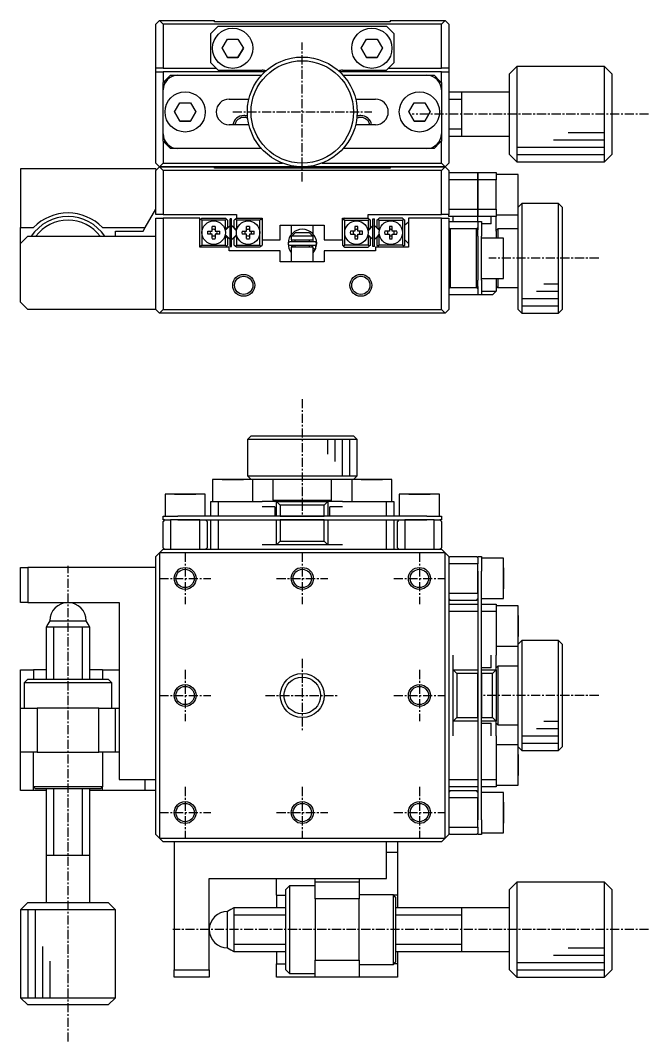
# Model space of a CAD drawing. Extents: x 10 to 352, y 10 to 221.
# Drawn here: x 92.8 to 178.6, y 81 to 220.6 of the extents above; entities that cross this region are included whole.
import ezdxf

# ---------------------------------------------------------------- set-up
doc = ezdxf.new("R2010")
doc.units = 0
doc.linetypes.add('CENTER', pattern=[2, 1.25, -0.25, 0.25, -0.25])
doc.layers.get('0').update_dxf_attribs({"linetype": 'CONTINUOUS'})
doc.layers.add('CENTER', color=1, linetype='CENTER')

msp = doc.modelspace()

# ---------------------------------------------------------------- linework, layer by layer
at = {"color": 7, "linetype": 'CONTINUOUS'}
for p, q in [((111.28, 220.08), (111.78, 220.58)), ((111.78, 220.58), (112.28, 220.08)), ((111.78, 220.58), (119.28, 220.58)), ((119.28, 220.38), (119.28, 220.58)), ((143.28, 220.58), (143.28, 220.38)), ((143.28, 220.58), (150.78, 220.58)), ((150.28, 220.08), (150.78, 220.58)), ((150.78, 220.58), (151.28, 220.08)), ((111.28, 214.08), (111.28, 220.08)), ((112.28, 220.08), (112.28, 214.08)), ((150.28, 220.08), (112.28, 220.08)), ((119.78, 219.78), (118.78, 218.78)), ((143.28, 220.38), (119.28, 220.38)), ((119.78, 219.78), (142.78, 219.78)), ((143.78, 218.78), (142.78, 219.78)), ((150.28, 214.08), (150.28, 220.08)), ((151.28, 220.08), (151.28, 214.08)), ((118.78, 214.78), (118.78, 218.78)), ((120.34, 216.78), (121.06, 218.03)), ((121.06, 218.03), (122.5, 218.03)), ((122.5, 218.03), (123.23, 216.78)), ((139.34, 216.78), (140.06, 218.03)), ((140.06, 218.03), (141.5, 218.03)), ((141.5, 218.03), (142.23, 216.78)), ((143.78, 218.78), (143.78, 214.78)), ((121.06, 215.53), (120.34, 216.78)), ((120.34, 216.78), (121.06, 215.53)), ((123.23, 216.78), (122.5, 215.53)), ((122.5, 215.53), (123.23, 216.78)), ((140.06, 215.53), (139.34, 216.78)), ((139.34, 216.78), (140.06, 215.53)), ((142.23, 216.78), (141.5, 215.53)), ((141.5, 215.53), (142.23, 216.78)), ((122.5, 215.53), (121.06, 215.53)), ((121.06, 215.53), (122.5, 215.53)), ((141.5, 215.53), (140.06, 215.53)), ((140.06, 215.53), (141.5, 215.53)), ((112.28, 214.08), (111.28, 214.08)), ((111.28, 213.58), (111.28, 214.08)), ((111.28, 213.58), (112.28, 213.58)), ((111.28, 201.08), (111.28, 213.58)), ((112.28, 214.08), (119.48, 214.08)), ((112.28, 213.58), (112.28, 212.08)), ((126.18, 213.58), (112.28, 213.58)), ((118.78, 214.78), (119.78, 213.78)), ((119.78, 213.78), (125.78, 213.78)), ((150.28, 213.58), (136.38, 213.58)), ((136.78, 213.78), (142.78, 213.78)), ((142.78, 213.78), (143.78, 214.78)), ((143.08, 214.08), (150.28, 214.08)), ((151.28, 214.08), (150.28, 214.08)), ((150.28, 212.08), (150.28, 213.58)), ((150.28, 213.58), (151.28, 213.58)), ((151.28, 214.08), (151.28, 213.58)), ((151.28, 213.58), (151.28, 201.08)), ((160.58, 214.28), (159.58, 213.28)), ((160.58, 214.28), (160.58, 201.28)), ((172.58, 214.28), (160.58, 214.28)), ((172.58, 207.73), (172.58, 214.28)), ((173.58, 213.28), (172.58, 214.28)), ((112.28, 212.08), (112.48, 212.28)), ((113.28, 213.08), (112.48, 212.28)), ((112.48, 212.28), (112.48, 211.96)), ((113.28, 213.08), (114.28, 213.08)), ((114.28, 213.08), (125.69, 213.08)), ((136.87, 213.08), (148.28, 213.08)), ((148.28, 213.08), (149.28, 213.08)), ((150.08, 212.28), (149.28, 213.08)), ((150.08, 211.96), (150.08, 212.28)), ((150.08, 212.28), (150.28, 212.08)), ((159.58, 202.28), (159.58, 213.28)), ((173.58, 213.28), (173.58, 207.73)), ((112.28, 211.08), (112.28, 212.08)), ((112.28, 205.08), (112.28, 211.08)), ((150.28, 212.08), (150.28, 211.08)), ((150.28, 211.08), (150.28, 205.08)), ((153.08, 210.78), (151.28, 210.78)), ((153.08, 207.78), (153.08, 210.78)), ((153.09, 210.78), (153.08, 210.78)), ((159.58, 210.78), (153.08, 210.78)), ((153.08, 210.78), (153.08, 210.78)), ((121.28, 209.83), (123.99, 209.83)), ((138.58, 209.83), (141.28, 209.83)), ((113.84, 208.08), (114.56, 209.33)), ((114.56, 206.83), (113.84, 208.08)), ((113.84, 208.08), (114.56, 206.83)), ((114.56, 209.33), (116, 209.33)), ((116, 209.33), (116.73, 208.08)), ((116.73, 208.08), (116, 206.83)), ((116, 206.83), (116.73, 208.08)), ((145.84, 208.08), (146.56, 209.33)), ((146.56, 206.83), (145.84, 208.08)), ((145.84, 208.08), (146.56, 206.83)), ((146.56, 209.33), (148, 209.33)), ((148, 209.33), (148.73, 208.08)), ((148.73, 208.08), (148, 206.83)), ((148, 206.83), (148.73, 208.08)), ((116, 206.83), (114.56, 206.83)), ((114.56, 206.83), (116, 206.83)), ((148, 206.83), (146.56, 206.83)), ((146.56, 206.83), (148, 206.83)), ((153.08, 204.78), (153.08, 207.78)), ((172.58, 201.28), (172.58, 207.73)), ((173.58, 207.73), (173.58, 202.28)), ((123.99, 206.33), (121.28, 206.33)), ((141.28, 206.33), (138.58, 206.33)), ((112.28, 204.08), (112.28, 205.08)), ((112.48, 203.88), (112.28, 204.08)), ((112.28, 204.08), (112.28, 201.08)), ((112.48, 204.21), (112.48, 203.88)), ((112.48, 203.88), (113.28, 203.08)), ((149.28, 203.08), (150.08, 203.88)), ((150.08, 203.88), (150.08, 204.21)), ((150.28, 204.08), (150.08, 203.88)), ((150.28, 205.08), (150.28, 204.08)), ((150.28, 201.08), (150.28, 204.08)), ((151.28, 204.78), (153.09, 204.78)), ((153.08, 204.78), (159.58, 204.78)), ((114.28, 203.08), (113.28, 203.08)), ((125.69, 203.08), (114.28, 203.08)), ((148.28, 203.08), (136.87, 203.08)), ((149.28, 203.08), (148.28, 203.08)), ((111.28, 201.08), (111.78, 200.58)), ((111.78, 200.58), (112.28, 201.08)), ((112.28, 201.08), (128.59, 201.08)), ((133.98, 201.08), (150.28, 201.08)), ((150.28, 201.08), (150.78, 200.58)), ((150.78, 200.58), (151.28, 201.08)), ((159.58, 202.28), (160.58, 201.28)), ((160.58, 201.28), (172.58, 201.28)), ((172.58, 201.28), (173.58, 202.28)), ((92.78, 200.28), (92.78, 192.28)), ((111.28, 200.28), (92.78, 200.28)), ((111.28, 200.08), (111.78, 200.58)), ((111.28, 200.28), (111.28, 200.08)), ((111.28, 194.08), (111.28, 200.08)), ((131.28, 200.58), (111.78, 200.58)), ((111.78, 200.58), (112.28, 200.08)), ((111.78, 200.58), (119.28, 200.58)), ((112.28, 200.08), (112.28, 194.08)), ((150.28, 200.08), (112.28, 200.08)), ((119.28, 200.38), (119.28, 200.58)), ((143.28, 200.38), (119.28, 200.38)), ((150.78, 200.58), (131.28, 200.58)), ((143.28, 200.58), (143.28, 200.38)), ((143.28, 200.58), (150.78, 200.58)), ((150.28, 200.08), (150.78, 200.58)), ((150.28, 194.08), (150.28, 200.08)), ((150.78, 200.58), (151.28, 200.08)), ((151.28, 200.08), (151.28, 194.08)), ((151.28, 199.78), (155.28, 199.78)), ((155.28, 199.78), (157.78, 199.78)), ((155.28, 198.78), (155.28, 199.78)), ((155.28, 199.78), (155.28, 198.78)), ((157.78, 199.78), (157.78, 198.78)), ((155.28, 198.78), (151.28, 198.78)), ((157.78, 198.78), (155.28, 198.78)), ((155.28, 198.78), (155.28, 194.78)), ((155.28, 194.78), (155.28, 198.78)), ((160.78, 199.53), (157.78, 199.53)), ((157.78, 194.78), (157.78, 198.78)), ((160.78, 194.03), (160.78, 199.53)), ((161.28, 195.58), (160.78, 195.08)), ((161.28, 195.58), (161.28, 180.58)), ((166.28, 195.58), (161.28, 195.58)), ((166.28, 180.58), (166.28, 195.58)), ((166.78, 195.08), (166.28, 195.58)), ((109.84, 192.28), (111.28, 194.78)), ((112.28, 194.08), (111.28, 194.08)), ((112.28, 194.08), (122.28, 194.08)), ((122.28, 194.08), (122.28, 193.58)), ((140.28, 193.58), (140.28, 194.08)), ((140.28, 194.08), (150.28, 194.08)), ((151.28, 194.08), (150.28, 194.08)), ((151.28, 194.78), (155.28, 194.78)), ((151.28, 193.78), (151.28, 194.08)), ((155.28, 194.78), (157.78, 194.78)), ((155.28, 193.78), (155.28, 194.78)), ((155.28, 194.78), (155.28, 193.78)), ((157.78, 194.78), (157.78, 193.78)), ((157.78, 194.03), (160.78, 194.03)), ((160.78, 181.08), (160.78, 194.03)), ((160.78, 192.08), (160.78, 194.03)), ((166.78, 195.08), (166.78, 181.08)), ((111.28, 193.58), (112.28, 193.58)), ((111.28, 181.08), (111.28, 193.58)), ((117.28, 193.58), (112.28, 193.58)), ((112.28, 193.58), (112.28, 181.08)), ((117.28, 189.58), (117.28, 193.58)), ((117.43, 193.43), (117.28, 193.28)), ((117.43, 193.43), (117.58, 193.58)), ((117.58, 193.28), (117.43, 193.43)), ((117.58, 193.58), (120.78, 193.58)), ((117.58, 193.28), (117.58, 191.58)), ((120.78, 193.28), (117.58, 193.28)), ((120.78, 193.58), (120.93, 193.43)), ((120.93, 193.43), (120.78, 193.28)), ((120.78, 191.98), (120.78, 193.28)), ((121.08, 193.28), (120.93, 193.43)), ((121.08, 193.28), (121.08, 192.28)), ((121.43, 189.68), (121.43, 193.48)), ((121.63, 193.48), (121.43, 193.48)), ((121.63, 189.68), (121.63, 193.48)), ((122.13, 193.43), (121.98, 193.28)), ((121.98, 192.28), (121.98, 193.28)), ((122.13, 193.43), (122.28, 193.58)), ((122.28, 193.28), (122.13, 193.43)), ((122.28, 193.58), (125.78, 193.58)), ((122.28, 193.28), (122.28, 191.98)), ((125.48, 193.28), (122.28, 193.28)), ((125.48, 193.58), (125.63, 193.43)), ((125.63, 193.43), (125.48, 193.28)), ((125.48, 191.58), (125.48, 193.28)), ((125.78, 193.28), (125.63, 193.43)), ((125.78, 193.58), (125.78, 190.58)), ((136.78, 193.58), (140.28, 193.58)), ((136.78, 190.58), (136.78, 193.58)), ((136.78, 193.28), (136.93, 193.43)), ((137.08, 193.58), (136.93, 193.43)), ((136.93, 193.43), (137.08, 193.28)), ((137.08, 191.58), (137.08, 193.28)), ((137.08, 193.28), (140.28, 193.28)), ((140.43, 193.43), (140.28, 193.58)), ((140.28, 193.28), (140.43, 193.43)), ((140.28, 193.28), (140.28, 191.98)), ((140.43, 193.43), (140.58, 193.28)), ((140.58, 192.28), (140.58, 193.28)), ((140.93, 193.48), (141.13, 193.48)), ((140.93, 189.68), (140.93, 193.48)), ((141.13, 189.68), (141.13, 193.48)), ((141.48, 193.28), (141.63, 193.43)), ((141.48, 193.28), (141.48, 192.28)), ((141.78, 193.58), (141.63, 193.43)), ((141.63, 193.43), (141.78, 193.28)), ((144.98, 193.58), (141.78, 193.58)), ((141.78, 193.28), (144.98, 193.28)), ((141.78, 191.98), (141.78, 193.28)), ((145.13, 193.43), (144.98, 193.58)), ((144.98, 193.28), (145.13, 193.43)), ((144.98, 193.28), (144.98, 191.58)), ((145.13, 193.43), (145.28, 193.28)), ((145.28, 189.88), (145.28, 193.28)), ((145.55, 192.83), (145.3, 192.58)), ((145.78, 193.07), (145.55, 192.83)), ((145.78, 193.58), (145.78, 189.58)), ((150.28, 193.58), (145.78, 193.58)), ((150.28, 181.08), (150.28, 193.58)), ((150.28, 193.58), (151.28, 193.58)), ((155.28, 193.78), (151.28, 193.78)), ((151.28, 193.58), (151.28, 181.08)), ((151.28, 193.08), (155.28, 193.08)), ((151.88, 193.08), (151.88, 193.78)), ((157.78, 193.78), (155.28, 193.78)), ((155.28, 193.08), (155.28, 193.78)), ((155.28, 193.08), (155.28, 192.28)), ((155.28, 193.08), (155.78, 193.08)), ((155.78, 193.08), (155.78, 191.08)), ((157.08, 192.78), (155.78, 192.78)), ((157.08, 192.78), (157.08, 193.78)), ((157.78, 191.78), (157.78, 193.78)), ((92.78, 192.28), (94.59, 192.28)), ((92.78, 190.08), (92.78, 192.28)), ((103.97, 192.28), (109.84, 192.28)), ((105.78, 191.78), (109.55, 191.78)), ((105.78, 191.08), (105.78, 191.78)), ((109.55, 191.78), (109.84, 192.28)), ((117.58, 191.58), (117.58, 189.88)), ((118.36, 191.78), (118.98, 191.78)), ((118.98, 191.38), (118.36, 191.38)), ((118.98, 191.78), (118.98, 192.41)), ((118.98, 190.76), (118.98, 191.38)), ((119.38, 192.41), (119.38, 191.78)), ((119.38, 191.78), (120.01, 191.78)), ((119.38, 191.38), (119.38, 190.76)), ((120.01, 191.38), (119.38, 191.38)), ((120.74, 191.94), (120.78, 191.98)), ((120.78, 191.19), (120.74, 191.23)), ((121.37, 192.49), (120.76, 191.87)), ((121.02, 191.07), (120.76, 191.33)), ((120.76, 191.3), (121.37, 190.68)), ((120.78, 191.98), (121.08, 192.28)), ((121.66, 192.49), (122.3, 191.84)), ((122.31, 191.87), (121.69, 192.49)), ((121.69, 190.68), (122.31, 191.3)), ((121.98, 192.28), (122.28, 191.98)), ((122.28, 191.98), (122.32, 191.94)), ((122.32, 191.23), (122.28, 191.19)), ((123.06, 191.78), (123.68, 191.78)), ((123.68, 191.38), (123.06, 191.38)), ((123.68, 191.78), (123.68, 192.41)), ((123.68, 190.76), (123.68, 191.38)), ((124.08, 192.41), (124.08, 191.78)), ((124.08, 191.78), (124.71, 191.78)), ((124.08, 191.38), (124.08, 190.76)), ((124.71, 191.38), (124.08, 191.38)), ((125.48, 189.88), (125.48, 191.58)), ((128.28, 192.58), (130.21, 192.58)), ((128.28, 190.58), (128.28, 192.58)), ((129.78, 192.58), (129.78, 191.31)), ((129.78, 191.31), (129.78, 191.31)), ((129.78, 191.31), (129.78, 191.31)), ((129.84, 191.08), (130.37, 191.58)), ((130.21, 192.58), (132.36, 192.58)), ((130.37, 191.58), (132.2, 191.58)), ((132.2, 191.58), (132.73, 191.08)), ((132.36, 192.58), (134.28, 192.58)), ((132.78, 191.35), (132.78, 192.58)), ((134.28, 192.58), (134.28, 190.58)), ((137.08, 189.88), (137.08, 191.58)), ((138.48, 191.78), (137.86, 191.78)), ((137.86, 191.38), (138.48, 191.38)), ((138.48, 192.41), (138.48, 191.78)), ((138.48, 191.38), (138.48, 190.76)), ((138.88, 191.78), (138.88, 192.41)), ((139.51, 191.78), (138.88, 191.78)), ((138.88, 190.76), (138.88, 191.38)), ((138.88, 191.38), (139.51, 191.38)), ((140.28, 191.98), (140.24, 191.94)), ((140.24, 191.23), (140.28, 191.19)), ((140.91, 192.49), (140.26, 191.84)), ((140.87, 192.49), (140.26, 191.87)), ((140.26, 191.3), (140.87, 190.68)), ((140.58, 192.28), (140.28, 191.98)), ((141.81, 191.87), (141.19, 192.49)), ((141.19, 190.68), (141.81, 191.3)), ((141.78, 191.98), (141.48, 192.28)), ((141.55, 191.07), (141.8, 191.33)), ((141.82, 191.94), (141.78, 191.98)), ((141.78, 191.19), (141.82, 191.23)), ((143.18, 191.78), (142.56, 191.78)), ((142.56, 191.38), (143.18, 191.38)), ((143.18, 192.41), (143.18, 191.78)), ((143.18, 191.38), (143.18, 190.76)), ((143.58, 191.78), (143.58, 192.41)), ((144.21, 191.78), (143.58, 191.78)), ((143.58, 190.76), (143.58, 191.38)), ((143.58, 191.38), (144.21, 191.38)), ((144.98, 191.58), (144.98, 189.88)), ((145.3, 190.58), (145.3, 192.58)), ((151.28, 192.28), (151.48, 192.08)), ((151.48, 192.08), (151.48, 184.08)), ((155.08, 192.08), (151.48, 192.08)), ((155.08, 192.08), (155.28, 192.28)), ((155.08, 184.08), (155.08, 192.08)), ((155.28, 192.28), (155.28, 191.96)), ((155.28, 191.96), (155.28, 192.28)), ((155.28, 191.08), (155.28, 191.96)), ((157.98, 192.08), (157.78, 191.88)), ((157.78, 191.78), (157.78, 190.83)), ((157.98, 192.08), (157.98, 190.83)), ((160.78, 192.08), (157.98, 192.08)), ((160.78, 184.08), (160.78, 192.08)), ((160.78, 184.08), (160.78, 192.08)), ((93.78, 191.08), (92.78, 190.08)), ((92.78, 182.08), (92.78, 190.08)), ((93.78, 191.08), (111.28, 191.08)), ((117.28, 189.88), (117.43, 189.73)), ((117.43, 189.73), (117.58, 189.88)), ((117.58, 189.88), (120.78, 189.88)), ((121.08, 190.89), (120.78, 191.19)), ((120.78, 189.88), (120.78, 191.19)), ((120.78, 189.88), (120.93, 189.73)), ((120.93, 189.73), (121.08, 189.88)), ((121.41, 190.68), (121.02, 191.07)), ((121.08, 190.89), (121.08, 189.88)), ((122.28, 191.19), (121.98, 190.89)), ((121.98, 189.88), (121.98, 190.89)), ((121.98, 189.88), (122.13, 189.73)), ((122.13, 189.73), (122.28, 189.88)), ((122.28, 191.19), (122.28, 189.88)), ((122.28, 189.88), (125.48, 189.88)), ((125.48, 189.88), (125.63, 189.73)), ((125.63, 189.73), (125.78, 189.88)), ((125.78, 190.58), (125.78, 189.88)), ((125.78, 190.58), (128.28, 190.58)), ((133.02, 190.31), (129.57, 190.31)), ((129.57, 189.86), (133.02, 189.86)), ((129.84, 191.08), (129.78, 191.08)), ((129.78, 191.08), (129.78, 190.58)), ((129.78, 190.58), (132.78, 190.58)), ((129.81, 190.31), (129.88, 190.58)), ((129.88, 189.58), (129.81, 189.86)), ((132.73, 191.08), (129.84, 191.08)), ((130.01, 189.81), (130.02, 189.81)), ((130.02, 189.81), (130.03, 189.82)), ((130.03, 189.82), (130.04, 189.83)), ((130.04, 189.83), (130.05, 189.83)), ((130.05, 189.83), (130.06, 189.84)), ((130.06, 189.84), (130.08, 189.85)), ((130.08, 189.85), (130.09, 189.85)), ((130.09, 189.85), (130.1, 189.85)), ((130.1, 189.85), (130.12, 189.86)), ((130.12, 189.86), (130.13, 189.86)), ((130.13, 189.86), (130.14, 189.86)), ((130.14, 189.86), (130.16, 189.86)), ((130.16, 189.86), (130.17, 189.86)), ((130.17, 189.86), (130.18, 189.86)), ((130.28, 190.58), (130.28, 190.31)), ((130.28, 189.86), (130.28, 189.58)), ((132.28, 190.31), (132.28, 190.58)), ((132.28, 189.58), (132.28, 189.86)), ((132.42, 189.86), (132.43, 189.86)), ((132.43, 189.86), (132.45, 189.86)), ((132.45, 189.86), (132.46, 189.86)), ((132.46, 189.86), (132.47, 189.86)), ((132.47, 189.86), (132.49, 189.86)), ((132.49, 189.86), (132.5, 189.85)), ((132.5, 189.85), (132.51, 189.85)), ((132.51, 189.85), (132.52, 189.84)), ((132.52, 189.84), (132.54, 189.84)), ((132.54, 189.84), (132.55, 189.83)), ((132.55, 189.83), (132.56, 189.83)), ((132.56, 189.83), (132.57, 189.82)), ((132.57, 189.82), (132.58, 189.81)), ((132.58, 189.81), (132.59, 189.8)), ((132.71, 190.58), (132.78, 190.31)), ((132.78, 191.08), (132.73, 191.08)), ((132.78, 190.58), (132.78, 191.08)), ((133.08, 189.3), (133.25, 190.06)), ((133.09, 189.86), (133.09, 189.87)), ((133.11, 189.83), (133.09, 189.86)), ((133.12, 189.79), (133.11, 189.83)), ((134.28, 190.58), (136.78, 190.58)), ((136.78, 190.58), (136.78, 189.88)), ((136.93, 189.73), (136.78, 189.88)), ((137.08, 189.88), (136.93, 189.73)), ((140.28, 189.88), (137.08, 189.88)), ((140.28, 191.19), (140.28, 189.88)), ((140.28, 191.19), (140.58, 190.89)), ((140.43, 189.73), (140.28, 189.88)), ((140.58, 189.88), (140.43, 189.73)), ((140.58, 189.88), (140.58, 190.89)), ((141.16, 190.68), (141.55, 191.07)), ((141.48, 190.89), (141.78, 191.19)), ((141.48, 190.89), (141.48, 189.88)), ((141.63, 189.73), (141.48, 189.88)), ((141.78, 189.88), (141.63, 189.73)), ((141.78, 189.88), (141.78, 191.19)), ((144.98, 189.88), (141.78, 189.88)), ((145.13, 189.73), (144.98, 189.88)), ((145.28, 189.88), (145.13, 189.73)), ((145.3, 190.58), (145.55, 190.33)), ((145.55, 190.33), (145.78, 190.1)), ((155.28, 191.08), (155.28, 185.08)), ((155.78, 185.08), (155.78, 191.08)), ((158.78, 190.83), (155.78, 190.83)), ((158.78, 185.33), (158.78, 190.83)), ((121.28, 189.58), (117.28, 189.58)), ((117.58, 189.58), (117.43, 189.73)), ((120.93, 189.73), (120.78, 189.58)), ((121.28, 189.08), (121.28, 189.58)), ((128.28, 189.08), (121.28, 189.08)), ((121.43, 189.68), (121.63, 189.68)), ((122.28, 189.58), (122.13, 189.73)), ((125.48, 189.58), (122.28, 189.58)), ((125.63, 189.73), (125.48, 189.58)), ((128.28, 187.58), (128.28, 189.08)), ((129.49, 189.37), (129.49, 189.37)), ((129.49, 189.37), (129.49, 189.37)), ((129.49, 189.37), (129.49, 189.36)), ((129.49, 189.36), (129.49, 189.36)), ((129.49, 189.36), (129.49, 189.36)), ((129.49, 189.36), (129.49, 189.35)), ((129.49, 189.35), (129.51, 189.31)), ((129.51, 189.31), (129.51, 189.31)), ((129.51, 189.31), (129.51, 189.31)), ((129.51, 189.31), (129.51, 189.31)), ((129.51, 189.31), (129.51, 189.31)), ((129.51, 189.31), (129.52, 189.29)), ((132.78, 189.58), (129.78, 189.58)), ((129.78, 189.58), (129.78, 187.58)), ((129.9, 189.63), (129.91, 189.65)), ((129.9, 189.62), (129.9, 189.63)), ((129.9, 189.61), (129.9, 189.62)), ((129.9, 189.59), (129.9, 189.61)), ((129.9, 189.58), (129.9, 189.59)), ((129.91, 189.67), (129.92, 189.69)), ((129.91, 189.66), (129.91, 189.67)), ((129.91, 189.65), (129.91, 189.66)), ((129.92, 189.7), (129.93, 189.71)), ((129.92, 189.69), (129.92, 189.7)), ((129.93, 189.71), (129.94, 189.72)), ((129.94, 189.74), (129.95, 189.75)), ((129.94, 189.72), (129.94, 189.74)), ((129.95, 189.75), (129.96, 189.76)), ((129.96, 189.76), (129.97, 189.77)), ((129.97, 189.77), (129.98, 189.78)), ((129.98, 189.78), (129.99, 189.79)), ((129.99, 189.79), (130, 189.8)), ((130, 189.8), (130.01, 189.81)), ((132.59, 189.8), (132.6, 189.79)), ((132.6, 189.79), (132.61, 189.78)), ((132.61, 189.78), (132.62, 189.77)), ((132.62, 189.77), (132.63, 189.76)), ((132.63, 189.76), (132.64, 189.75)), ((132.64, 189.75), (132.65, 189.74)), ((132.65, 189.74), (132.66, 189.73)), ((132.66, 189.73), (132.66, 189.72)), ((132.66, 189.72), (132.67, 189.71)), ((132.67, 189.71), (132.67, 189.7)), ((132.67, 189.7), (132.68, 189.68)), ((132.68, 189.68), (132.68, 189.67)), ((132.68, 189.67), (132.69, 189.66)), ((132.69, 189.66), (132.69, 189.64)), ((132.69, 189.64), (132.69, 189.63)), ((132.69, 189.63), (132.69, 189.62)), ((132.69, 189.62), (132.69, 189.6)), ((132.69, 189.6), (132.69, 189.59)), ((132.69, 189.59), (132.69, 189.58)), ((132.78, 187.58), (132.78, 189.58)), ((132.8, 189.4), (132.78, 189.41)), ((133.08, 189.3), (132.78, 189.4)), ((132.78, 188.83), (133.08, 189.31)), ((132.82, 189.39), (132.8, 189.4)), ((132.83, 189.38), (132.82, 189.39)), ((132.85, 189.38), (132.83, 189.38)), ((132.87, 189.37), (132.85, 189.38)), ((132.88, 189.36), (132.87, 189.37)), ((132.9, 189.35), (132.88, 189.36)), ((132.92, 189.35), (132.9, 189.35)), ((132.94, 189.34), (132.92, 189.35)), ((132.95, 189.33), (132.94, 189.34)), ((132.97, 189.33), (132.95, 189.33)), ((132.99, 189.32), (132.97, 189.33)), ((133, 189.32), (132.99, 189.32)), ((133.01, 189.31), (133, 189.32)), ((133.03, 189.31), (133.01, 189.31)), ((133.04, 189.31), (133.03, 189.31)), ((133.05, 189.31), (133.04, 189.31)), ((133.06, 189.3), (133.05, 189.31)), ((133.07, 189.3), (133.06, 189.3)), ((133.08, 189.3), (133.07, 189.3)), ((133.07, 189.3), (133.07, 189.3)), ((133.07, 189.28), (133.08, 189.3)), ((133.09, 189.31), (133.08, 189.31)), ((133.08, 189.31), (133.08, 189.3)), ((133.08, 189.3), (133.08, 189.3)), ((133.09, 189.31), (133.1, 189.34)), ((133.1, 189.34), (133.11, 189.37)), ((133.11, 189.37), (133.12, 189.41)), ((133.13, 189.76), (133.12, 189.79)), ((133.12, 189.41), (133.13, 189.44)), ((133.13, 189.73), (133.13, 189.76)), ((133.14, 189.69), (133.13, 189.73)), ((133.13, 189.44), (133.14, 189.48)), ((133.14, 189.65), (133.14, 189.69)), ((133.14, 189.62), (133.14, 189.65)), ((133.14, 189.58), (133.14, 189.62)), ((133.14, 189.55), (133.14, 189.58)), ((133.14, 189.51), (133.14, 189.55)), ((133.14, 189.48), (133.14, 189.51)), ((141.28, 189.08), (134.28, 189.08)), ((134.28, 189.08), (134.28, 187.58)), ((136.93, 189.73), (137.08, 189.58)), ((137.08, 189.58), (140.28, 189.58)), ((140.28, 189.58), (140.43, 189.73)), ((141.13, 189.68), (140.93, 189.68)), ((141.28, 189.58), (141.28, 189.08)), ((145.78, 189.58), (141.28, 189.58)), ((141.63, 189.73), (141.78, 189.58)), ((144.98, 189.58), (145.13, 189.73)), ((134.28, 187.58), (128.28, 187.58)), ((155.28, 184.21), (155.28, 185.08)), ((155.78, 185.33), (158.78, 185.33)), ((155.78, 185.08), (155.78, 183.08)), ((157.78, 185.33), (157.78, 183.58)), ((157.78, 184.28), (157.98, 184.08)), ((157.98, 185.33), (157.98, 184.08)), ((151.48, 184.08), (151.28, 183.88)), ((155.28, 183.08), (151.28, 183.08)), ((151.48, 184.08), (155.08, 184.08)), ((155.28, 183.88), (155.08, 184.08)), ((155.28, 184.21), (155.28, 183.88)), ((155.28, 183.88), (155.28, 184.21)), ((155.28, 183.88), (155.28, 183.08)), ((155.78, 183.08), (155.28, 183.08)), ((155.78, 183.58), (157.78, 183.58)), ((157.28, 183.08), (155.78, 183.08)), ((157.78, 183.58), (157.28, 183.08)), ((157.98, 184.08), (160.78, 184.08)), ((160.78, 181.08), (160.78, 184.08)), ((92.78, 182.08), (93.78, 181.08)), ((111.28, 181.08), (93.78, 181.08)), ((111.28, 181.08), (111.78, 180.58)), ((111.78, 180.58), (112.28, 181.08)), ((150.78, 180.58), (111.78, 180.58)), ((112.28, 181.08), (150.28, 181.08)), ((150.28, 181.08), (150.78, 180.58)), ((150.78, 180.58), (151.28, 181.08)), ((160.78, 181.08), (161.28, 180.58)), ((161.28, 180.58), (166.28, 180.58)), ((166.28, 180.58), (166.78, 181.08)), ((166.28, 180.58), (166.28, 180.58)), ((166.78, 181.08), (166.78, 181.08)), ((124.28, 163.82), (123.78, 163.32)), ((131.2, 163.32), (123.78, 163.32)), ((123.78, 163.32), (123.78, 158.32)), ((124.28, 163.82), (131.21, 163.82)), ((138.78, 163.32), (131.2, 163.32)), ((131.21, 163.82), (138.28, 163.82)), ((138.78, 163.32), (138.28, 163.82)), ((138.78, 158.32), (138.78, 163.32)), ((121.78, 157.82), (119.03, 157.82)), ((124.28, 157.82), (119.03, 157.82)), ((119.03, 157.82), (119.03, 154.82)), ((121.06, 157.82), (120.34, 157.82)), ((120.34, 157.82), (121.06, 157.82)), ((122.5, 157.82), (121.06, 157.82)), ((121.06, 157.82), (122.5, 157.82)), ((124.28, 157.82), (121.78, 157.82)), ((123.23, 157.82), (122.5, 157.82)), ((122.5, 157.82), (123.23, 157.82)), ((123.78, 158.32), (138.78, 158.32)), ((123.78, 158.32), (124.28, 157.82)), ((138.28, 157.82), (124.28, 157.82)), ((124.53, 154.82), (124.53, 157.82)), ((127.28, 157.82), (127.28, 155.02)), ((135.28, 155.02), (135.28, 157.82)), ((138.03, 157.82), (138.03, 154.82)), ((138.28, 157.82), (138.78, 158.32)), ((140.78, 157.82), (138.28, 157.82)), ((143.53, 157.82), (138.28, 157.82)), ((140.06, 157.82), (139.34, 157.82)), ((139.34, 157.82), (140.06, 157.82)), ((141.5, 157.82), (140.06, 157.82)), ((140.06, 157.82), (141.5, 157.82)), ((143.53, 157.82), (140.78, 157.82)), ((142.23, 157.82), (141.5, 157.82)), ((141.5, 157.82), (142.23, 157.82)), ((143.53, 154.82), (143.53, 157.82)), ((115.28, 155.82), (112.53, 155.82)), ((118.03, 155.82), (112.53, 155.82)), ((112.53, 155.82), (112.53, 152.82)), ((114.56, 155.82), (113.84, 155.82)), ((113.84, 155.82), (114.56, 155.82)), ((116, 155.82), (114.56, 155.82)), ((114.56, 155.82), (116, 155.82)), ((118.03, 155.82), (115.28, 155.82)), ((116.73, 155.82), (116, 155.82)), ((116, 155.82), (116.73, 155.82)), ((118.03, 152.82), (118.03, 155.82)), ((127.28, 155.02), (135.28, 155.02)), ((127.28, 155.02), (127.48, 154.82)), ((135.08, 154.82), (135.28, 155.02)), ((147.28, 155.82), (144.53, 155.82)), ((150.03, 155.82), (144.53, 155.82)), ((144.53, 155.82), (144.53, 152.82)), ((146.56, 155.82), (145.84, 155.82)), ((145.84, 155.82), (146.56, 155.82)), ((148, 155.82), (146.56, 155.82)), ((146.56, 155.82), (148, 155.82)), ((150.03, 155.82), (147.28, 155.82)), ((148.73, 155.82), (148, 155.82)), ((148, 155.82), (148.73, 155.82)), ((150.03, 152.82), (150.03, 155.82)), ((118.78, 152.82), (118.78, 154.82)), ((118.78, 154.82), (119.78, 154.82)), ((119.78, 154.82), (119.78, 152.82)), ((119.78, 154.82), (125.78, 154.82)), ((127.48, 154.82), (125.78, 154.82)), ((127.51, 154.12), (125.78, 154.12)), ((127.78, 154.82), (127.48, 154.82)), ((127.51, 154.12), (127.51, 152.82)), ((127.78, 154.82), (130.03, 154.82)), ((127.78, 154.82), (128.28, 154.32)), ((127.78, 152.82), (127.78, 154.82)), ((128.28, 154.32), (128.28, 152.82)), ((134.28, 154.32), (128.28, 154.32)), ((130.03, 154.82), (132.53, 154.82)), ((132.53, 154.82), (134.78, 154.82)), ((134.78, 154.82), (134.28, 154.32)), ((134.28, 152.82), (134.28, 154.32)), ((135.08, 154.82), (134.78, 154.82)), ((134.78, 154.82), (134.78, 152.82)), ((136.78, 154.12), (135.05, 154.12)), ((135.05, 152.82), (135.05, 154.12)), ((136.78, 154.82), (135.08, 154.82)), ((136.78, 154.82), (142.78, 154.82)), ((142.78, 152.82), (142.78, 154.82)), ((142.78, 154.82), (143.78, 154.82)), ((143.78, 154.82), (143.78, 152.82)), ((112.28, 152.32), (112.28, 152.82)), ((112.28, 152.82), (114.28, 152.82)), ((112.48, 152.32), (112.28, 152.12)), ((112.48, 152.32), (112.28, 152.32)), ((112.48, 152.32), (113.28, 152.32)), ((114.28, 152.32), (113.28, 152.32)), ((113.28, 152.32), (113.28, 148.32)), ((114.28, 152.32), (113.28, 152.32)), ((128.28, 152.82), (114.28, 152.82)), ((117.28, 152.32), (114.28, 152.32)), ((114.28, 152.32), (117.28, 152.32)), ((117.28, 148.32), (117.28, 152.32)), ((117.28, 152.32), (128.28, 152.32)), ((118.28, 152.12), (118.08, 152.32)), ((118.78, 148.32), (118.78, 152.32)), ((119.78, 152.32), (119.78, 148.32)), ((127.78, 148.92), (127.78, 152.32)), ((128.28, 152.82), (134.28, 152.82)), ((134.28, 152.82), (128.28, 152.82)), ((128.28, 152.32), (128.28, 149.42)), ((134.28, 152.32), (128.28, 152.32)), ((128.28, 152.32), (134.28, 152.32)), ((148.28, 152.82), (134.28, 152.82)), ((134.28, 149.42), (134.28, 152.32)), ((134.28, 152.32), (145.28, 152.32)), ((134.78, 152.32), (134.78, 148.92)), ((142.78, 148.32), (142.78, 152.32)), ((143.78, 152.32), (143.78, 148.32)), ((144.48, 152.32), (144.28, 152.12)), ((145.28, 152.32), (145.28, 148.32)), ((148.28, 152.32), (145.28, 152.32)), ((145.28, 152.32), (148.28, 152.32)), ((148.28, 152.82), (150.28, 152.82)), ((149.28, 152.32), (148.28, 152.32)), ((149.28, 152.32), (148.28, 152.32)), ((149.28, 148.32), (149.28, 152.32)), ((149.28, 152.32), (150.08, 152.32)), ((150.28, 152.12), (150.08, 152.32)), ((150.28, 152.32), (150.08, 152.32)), ((150.28, 152.82), (150.28, 152.32)), ((112.28, 148.52), (112.28, 152.12)), ((118.28, 152.12), (118.28, 148.52)), ((144.28, 148.52), (144.28, 152.12)), ((150.28, 152.12), (150.28, 148.52)), ((128.28, 149.42), (127.78, 148.92)), ((128.28, 149.42), (134.28, 149.42)), ((134.28, 149.42), (134.78, 148.92)), ((111.78, 147.82), (112.28, 148.32)), ((112.28, 148.52), (112.48, 148.32)), ((112.28, 148.32), (150.28, 148.32)), ((118.08, 148.32), (118.28, 148.52)), ((127.78, 148.92), (125.78, 148.92)), ((134.78, 148.92), (127.78, 148.92)), ((136.78, 148.92), (134.78, 148.92)), ((144.28, 148.52), (144.48, 148.32)), ((150.08, 148.32), (150.28, 148.52)), ((150.28, 148.32), (150.78, 147.82)), ((111.28, 147.32), (111.78, 147.82)), ((111.28, 109.32), (111.28, 147.32)), ((111.78, 147.82), (111.78, 108.82)), ((150.78, 147.82), (111.78, 147.82)), ((150.78, 108.82), (150.78, 147.82)), ((150.78, 147.82), (151.28, 147.32)), ((151.28, 147.32), (151.28, 109.32)), ((151.48, 147.32), (151.28, 147.12)), ((151.48, 147.32), (155.08, 147.32)), ((155.28, 147.12), (155.08, 147.32)), ((155.28, 147.32), (155.78, 147.32)), ((155.28, 147.12), (155.28, 147.32)), ((155.28, 147.12), (155.28, 146.32)), ((155.78, 147.32), (155.78, 145.32)), ((158.78, 147.07), (155.78, 147.07)), ((158.78, 144.32), (158.78, 147.07)), ((158.78, 141.57), (158.78, 147.07)), ((92.78, 141.02), (92.78, 145.82)), ((92.78, 145.82), (93.78, 145.82)), ((93.78, 145.82), (93.78, 141.02)), ((111.28, 145.82), (93.78, 145.82)), ((155.28, 146.32), (151.28, 146.32)), ((155.28, 145.32), (155.28, 146.32)), ((155.28, 145.32), (155.28, 146.32)), ((155.28, 142.32), (155.28, 145.32)), ((155.28, 145.32), (155.28, 142.32)), ((155.78, 131.32), (155.78, 145.32)), ((158.78, 145.04), (158.78, 145.76)), ((158.78, 145.76), (158.78, 145.04)), ((158.78, 143.6), (158.78, 145.04)), ((158.78, 145.04), (158.78, 143.6)), ((158.78, 141.57), (158.78, 144.32)), ((158.78, 142.88), (158.78, 143.6)), ((158.78, 143.6), (158.78, 142.88)), ((93.78, 141.02), (92.78, 141.02)), ((93.78, 141.02), (106.28, 141.02)), ((106.28, 141.02), (106.28, 116.82)), ((151.28, 142.32), (155.28, 142.32)), ((151.28, 141.52), (151.48, 141.32)), ((155.08, 141.32), (151.48, 141.32)), ((155.08, 141.32), (155.28, 141.52)), ((155.28, 142.32), (155.28, 131.32)), ((155.78, 141.57), (158.78, 141.57)), ((151.28, 140.82), (155.28, 140.82)), ((155.28, 139.82), (151.28, 139.82)), ((155.78, 140.82), (157.78, 140.82)), ((157.78, 139.82), (155.78, 139.82)), ((157.78, 140.82), (157.78, 139.82)), ((160.78, 140.57), (157.78, 140.57)), ((157.78, 139.82), (157.78, 133.82)), ((160.78, 137.82), (160.78, 140.57)), ((160.78, 135.32), (160.78, 140.57)), ((96.78, 138.52), (96.53, 138.09)), ((96.78, 138.52), (101.78, 138.52)), ((102.03, 138.09), (101.78, 138.52)), ((160.78, 138.54), (160.78, 139.26)), ((160.78, 139.26), (160.78, 138.54)), ((160.78, 137.1), (160.78, 138.54)), ((160.78, 138.54), (160.78, 137.1)), ((96.53, 138.09), (96.28, 137.65)), ((102.28, 137.65), (96.28, 137.65)), ((96.28, 137.65), (96.28, 130.57)), ((102.28, 137.65), (102.03, 138.09)), ((102.28, 130.57), (102.28, 137.65)), ((160.78, 135.32), (160.78, 137.82)), ((160.78, 136.38), (160.78, 137.1)), ((160.78, 137.1), (160.78, 136.38)), ((161.28, 135.82), (160.78, 135.32)), ((161.28, 135.82), (161.28, 120.82)), ((166.28, 135.82), (161.28, 135.82)), ((166.28, 128.4), (166.28, 135.82)), ((166.78, 135.32), (166.28, 135.82)), ((157.78, 135.07), (160.78, 135.07)), ((160.78, 121.32), (160.78, 135.32)), ((166.78, 135.32), (166.78, 128.4)), ((151.88, 131.82), (151.88, 133.82)), ((157.08, 132.09), (157.08, 133.82)), ((157.78, 132.12), (157.78, 133.82)), ((92.78, 131.82), (94.59, 131.82)), ((92.78, 126.57), (92.78, 131.82)), ((94.59, 131.82), (94.59, 130.57)), ((96.28, 131.82), (94.59, 131.82)), ((103.97, 131.82), (102.28, 131.82)), ((103.97, 131.82), (103.97, 130.57)), ((103.97, 131.82), (106.28, 131.82)), ((152.38, 131.32), (151.88, 131.82)), ((151.88, 131.82), (155.28, 131.82)), ((151.88, 124.82), (151.88, 131.82)), ((155.28, 131.32), (152.38, 131.32)), ((152.38, 131.32), (152.38, 125.32)), ((155.28, 125.32), (155.28, 131.32)), ((155.28, 131.32), (155.28, 125.32)), ((157.08, 132.09), (155.78, 132.09)), ((155.78, 131.82), (157.78, 131.82)), ((157.28, 131.32), (155.78, 131.32)), ((155.78, 131.32), (155.78, 125.32)), ((155.78, 125.32), (155.78, 131.32)), ((157.78, 131.82), (157.28, 131.32)), ((157.28, 125.32), (157.28, 131.32)), ((157.98, 132.32), (157.78, 132.12)), ((157.78, 131.82), (157.78, 132.12)), ((157.78, 131.82), (157.78, 129.57)), ((157.98, 132.32), (157.98, 124.32)), ((160.78, 132.32), (157.98, 132.32)), ((93.78, 130.57), (93.28, 130.07)), ((105.28, 130.07), (93.28, 130.07)), ((93.28, 130.07), (93.28, 126.57)), ((93.78, 130.57), (104.78, 130.57)), ((105.28, 130.07), (104.78, 130.57)), ((105.28, 126.57), (105.28, 130.07)), ((157.78, 129.57), (157.78, 127.07)), ((166.28, 120.82), (166.28, 128.4)), ((157.78, 127.07), (157.78, 124.82)), ((166.78, 128.4), (166.78, 121.32)), ((92.78, 120.57), (92.78, 126.57)), ((92.78, 126.57), (95.09, 126.57)), ((95.09, 126.57), (95.09, 120.57)), ((103.49, 126.57), (95.09, 126.57)), ((103.49, 120.57), (103.49, 126.57)), ((103.49, 126.57), (105.78, 126.57)), ((105.78, 120.57), (105.78, 126.57)), ((105.78, 126.57), (106.28, 126.57)), ((152.38, 125.32), (151.88, 124.82)), ((155.28, 124.82), (151.88, 124.82)), ((151.88, 122.82), (151.88, 124.82)), ((152.38, 125.32), (155.28, 125.32)), ((155.28, 125.32), (155.28, 114.32)), ((155.78, 125.32), (157.28, 125.32)), ((155.78, 111.32), (155.78, 125.32)), ((157.78, 124.82), (155.78, 124.82)), ((155.78, 124.55), (157.08, 124.55)), ((157.08, 122.82), (157.08, 124.55)), ((157.78, 124.82), (157.28, 125.32)), ((157.78, 124.52), (157.78, 124.82)), ((157.78, 122.82), (157.78, 124.52)), ((157.78, 124.52), (157.98, 124.32)), ((157.98, 124.32), (160.78, 124.32)), ((157.78, 122.82), (157.78, 116.82)), ((160.78, 121.57), (157.78, 121.57)), ((95.09, 120.57), (92.78, 120.57)), ((92.78, 115.32), (92.78, 120.57)), ((94.53, 120.57), (94.53, 115.87)), ((95.09, 120.57), (103.49, 120.57)), ((105.78, 120.57), (103.49, 120.57)), ((104.03, 115.87), (104.03, 120.57)), ((106.28, 120.57), (105.78, 120.57)), ((160.78, 118.82), (160.78, 121.32)), ((160.78, 116.07), (160.78, 121.32)), ((160.78, 121.32), (161.28, 120.82)), ((160.78, 119.54), (160.78, 120.26)), ((160.78, 120.26), (160.78, 119.54)), ((161.28, 120.82), (166.28, 120.82)), ((166.28, 120.82), (166.78, 121.32)), ((160.78, 118.1), (160.78, 119.54)), ((160.78, 119.54), (160.78, 118.1)), ((160.78, 116.07), (160.78, 118.82)), ((160.78, 117.38), (160.78, 118.1)), ((160.78, 118.1), (160.78, 117.38)), ((94.53, 115.87), (104.03, 115.87)), ((94.53, 115.87), (94.83, 115.57)), ((103.73, 115.57), (104.03, 115.87)), ((106.28, 116.82), (111.28, 116.82)), ((109.84, 115.32), (109.84, 116.82)), ((151.28, 116.82), (155.28, 116.82)), ((155.78, 116.82), (157.78, 116.82)), ((157.78, 116.82), (157.78, 115.82)), ((157.78, 116.07), (160.78, 116.07)), ((94.59, 115.32), (92.78, 115.32)), ((94.59, 115.32), (94.59, 115.81)), ((96.28, 115.32), (94.59, 115.32)), ((103.73, 115.57), (94.83, 115.57)), ((96.28, 115.57), (96.28, 106.52)), ((102.28, 106.52), (102.28, 115.57)), ((103.97, 115.32), (102.28, 115.32)), ((103.97, 115.32), (103.97, 115.81)), ((109.84, 115.32), (103.97, 115.32)), ((111.28, 115.32), (109.84, 115.32)), ((155.28, 115.82), (151.28, 115.82)), ((151.48, 115.32), (151.28, 115.12)), ((151.48, 115.32), (155.08, 115.32)), ((155.28, 115.12), (155.08, 115.32)), ((157.78, 115.82), (155.78, 115.82)), ((158.78, 115.07), (155.78, 115.07)), ((158.78, 112.32), (158.78, 115.07)), ((158.78, 109.57), (158.78, 115.07)), ((155.28, 114.32), (151.28, 114.32)), ((155.28, 111.32), (155.28, 114.32)), ((155.28, 114.32), (155.28, 111.32)), ((158.78, 113.04), (158.78, 113.76)), ((158.78, 113.76), (158.78, 113.04)), ((158.78, 111.6), (158.78, 113.04)), ((158.78, 113.04), (158.78, 111.6)), ((158.78, 109.57), (158.78, 112.32)), ((151.28, 110.32), (155.28, 110.32)), ((155.28, 110.32), (155.28, 111.32)), ((155.28, 110.32), (155.28, 111.32)), ((155.28, 110.32), (155.28, 109.52)), ((155.78, 111.32), (155.78, 109.32)), ((158.78, 110.88), (158.78, 111.6)), ((158.78, 111.6), (158.78, 110.88)), ((111.78, 108.82), (111.28, 109.32)), ((151.28, 109.32), (150.78, 108.82)), ((151.28, 109.52), (151.48, 109.32)), ((155.08, 109.32), (151.48, 109.32)), ((155.08, 109.32), (155.28, 109.52)), ((155.28, 109.32), (155.28, 109.52)), ((155.78, 109.32), (155.28, 109.32)), ((155.78, 109.57), (158.78, 109.57)), ((111.78, 108.82), (150.78, 108.82)), ((112.28, 108.32), (111.78, 108.82)), ((113.78, 108.32), (112.28, 108.32)), ((142.78, 108.32), (113.78, 108.32)), ((113.78, 108.32), (113.78, 90.82)), ((142.78, 108.32), (113.78, 108.32)), ((142.78, 103.32), (142.78, 108.32)), ((150.28, 108.32), (142.78, 108.32)), ((144.28, 108.32), (144.28, 106.88)), ((150.78, 108.82), (150.28, 108.32)), ((96.28, 106.53), (96.28, 106.52)), ((96.28, 106.52), (102.28, 106.52)), ((96.28, 106.52), (96.28, 100.02)), ((96.28, 106.52), (96.28, 106.52)), ((102.28, 106.52), (102.28, 106.53)), ((102.28, 100.02), (102.28, 106.52)), ((102.28, 106.52), (102.28, 106.52)), ((144.28, 106.88), (142.78, 106.88)), ((144.28, 106.88), (144.28, 101.01)), ((118.58, 103.32), (142.78, 103.32)), ((118.58, 90.82), (118.58, 103.32)), ((127.78, 101.01), (127.78, 103.32)), ((133.03, 102.82), (133.03, 103.32)), ((139.03, 103.32), (139.03, 102.82)), ((129.53, 102.32), (129.03, 101.82)), ((129.53, 102.32), (129.53, 90.32)), ((133.03, 102.32), (129.53, 102.32)), ((139.03, 102.82), (133.03, 102.82)), ((133.03, 100.53), (133.03, 102.82)), ((139.03, 102.82), (139.03, 100.53)), ((160.58, 102.82), (159.58, 101.82)), ((160.58, 102.82), (160.58, 89.82)), ((172.58, 102.82), (160.58, 102.82)), ((172.58, 89.82), (172.58, 102.82)), ((172.58, 102.82), (172.58, 102.82)), ((173.58, 101.82), (172.58, 102.82)), ((127.78, 101.01), (127.78, 99.32)), ((127.78, 101.01), (129.03, 101.01)), ((129.03, 90.82), (129.03, 101.82)), ((133.03, 100.53), (133.03, 92.13)), ((139.03, 100.53), (133.03, 100.53)), ((143.73, 101.07), (139.03, 101.07)), ((139.03, 92.13), (139.03, 100.53)), ((143.73, 91.57), (143.73, 101.07)), ((144.03, 100.77), (143.73, 101.07)), ((144.28, 101.01), (143.79, 101.01)), ((144.03, 100.77), (144.03, 91.87)), ((144.28, 101.01), (144.28, 99.32)), ((159.58, 90.82), (159.58, 101.82)), ((173.58, 101.82), (173.58, 90.82)), ((173.58, 101.82), (173.58, 90.82)), ((93.78, 100.02), (92.78, 99.02)), ((93.78, 100.02), (104.78, 100.02)), ((105.78, 99.02), (104.78, 100.02)), ((121.95, 99.32), (121.52, 99.07)), ((121.95, 99.32), (121.95, 93.32)), ((129.03, 99.32), (121.95, 99.32)), ((153.08, 99.32), (144.03, 99.32)), ((153.08, 93.32), (153.08, 99.32)), ((159.58, 99.32), (153.08, 99.32)), ((153.08, 99.32), (153.08, 99.32)), ((153.09, 99.32), (153.08, 99.32)), ((105.78, 99.02), (92.78, 99.02)), ((92.78, 99.02), (92.78, 87.02)), ((105.78, 87.02), (105.78, 99.02)), ((121.52, 99.07), (121.08, 98.82)), ((121.08, 93.82), (121.08, 98.82)), ((121.08, 93.82), (121.52, 93.57)), ((121.52, 93.57), (121.95, 93.32)), ((121.95, 93.32), (129.03, 93.32)), ((127.78, 93.32), (127.78, 91.63)), ((133.03, 92.13), (139.03, 92.13)), ((133.03, 89.82), (133.03, 92.13)), ((139.03, 92.13), (139.03, 89.82)), ((144.03, 93.32), (153.08, 93.32)), ((144.28, 93.32), (144.28, 91.63)), ((153.08, 93.32), (153.08, 93.32)), ((153.08, 93.32), (159.58, 93.32)), ((153.08, 93.32), (153.09, 93.32)), ((113.78, 89.82), (113.78, 90.82)), ((113.78, 90.82), (118.58, 90.82)), ((118.58, 90.82), (118.58, 89.82)), ((127.78, 89.82), (127.78, 91.63)), ((127.78, 91.63), (129.03, 91.63)), ((129.03, 90.82), (129.53, 90.32)), ((139.03, 91.57), (143.73, 91.57)), ((143.73, 91.57), (144.03, 91.87)), ((144.28, 91.63), (143.79, 91.63)), ((144.28, 91.63), (144.28, 89.82)), ((159.58, 90.82), (160.58, 89.82)), ((172.58, 89.82), (173.58, 90.82)), ((118.58, 89.82), (113.78, 89.82)), ((133.03, 89.82), (127.78, 89.82)), ((129.53, 90.32), (133.03, 90.32)), ((139.03, 89.82), (133.03, 89.82)), ((144.28, 89.82), (139.03, 89.82)), ((160.58, 89.82), (172.58, 89.82)), ((92.78, 87.02), (105.78, 87.02)), ((92.78, 87.02), (93.78, 86.02)), ((104.78, 86.02), (105.78, 87.02)), ((105.78, 87.02), (105.78, 87.02)), ((104.78, 86.02), (93.78, 86.02)), ((104.78, 86.02), (93.78, 86.02))]:
    msp.add_line(p, q, dxfattribs=at)
at = {"color": 3, "linetype": 'CONTINUOUS'}
for p, q in [((153.08, 209.78), (151.28, 209.78)), ((151.28, 205.78), (153.09, 205.78)), ((167.58, 205.28), (172.58, 205.28)), ((165.58, 204.28), (172.58, 204.28)), ((160.58, 203.28), (172.58, 203.28)), ((160.58, 202.28), (172.58, 202.28)), ((164.28, 184.58), (166.28, 184.58)), ((163.28, 183.58), (166.28, 183.58)), ((161.28, 182.58), (166.28, 182.58)), ((161.28, 181.58), (166.28, 181.58)), ((134.78, 161.32), (134.78, 163.32)), ((135.78, 160.32), (135.78, 163.32)), ((136.78, 158.32), (136.78, 163.32)), ((137.78, 158.32), (137.78, 163.32)), ((97.28, 137.65), (97.28, 130.57)), ((101.28, 130.57), (101.28, 137.65)), ((164.28, 124.82), (166.28, 124.82)), ((161.28, 122.82), (166.28, 122.82)), ((163.28, 123.82), (166.28, 123.82)), ((161.28, 121.82), (166.28, 121.82)), ((97.28, 115.57), (97.28, 106.52)), ((101.28, 106.52), (101.28, 115.57)), ((93.78, 99.02), (93.78, 87.02)), ((94.78, 99.02), (94.78, 87.02)), ((129.03, 98.32), (121.95, 98.32)), ((153.08, 98.32), (144.03, 98.32)), ((95.78, 94.02), (95.78, 87.02)), ((121.95, 94.32), (129.03, 94.32)), ((144.03, 94.32), (153.08, 94.32)), ((167.58, 93.82), (172.58, 93.82)), ((165.58, 92.82), (172.58, 92.82)), ((96.78, 92.02), (96.78, 87.02)), ((160.58, 91.82), (172.58, 91.82)), ((160.58, 90.82), (172.58, 90.82))]:
    msp.add_line(p, q, dxfattribs=at)
at = {"color": 7, "linetype": 'CONTINUOUS'}
for centre, radius in [((121.78, 216.78), 2.75), ((140.78, 216.78), 2.75), ((131.28, 208.08), 7.5), ((131.28, 208.08), 7), ((115.28, 208.08), 2.75), ((147.28, 208.08), 2.75), ((119.18, 191.58), 1.6), ((123.88, 191.58), 1.6), ((138.68, 191.58), 1.6), ((143.38, 191.58), 1.6), ((123.28, 184.38), 1.25), ((139.28, 184.38), 1.25), ((115.28, 144.32), 1.25), ((131.28, 144.32), 1.25), ((147.28, 144.32), 1.25), ((131.28, 128.32), 2.5), ((115.28, 128.32), 1.25), ((147.28, 128.32), 1.25), ((115.28, 112.32), 1.25), ((131.28, 112.32), 1.25), ((147.28, 112.32), 1.25)]:
    msp.add_circle(centre, radius, dxfattribs=at)
at = {"color": 3, "linetype": 'CONTINUOUS'}
for centre, radius in [((123.28, 184.38), 1.5), ((139.28, 184.38), 1.5), ((115.28, 144.32), 1.5), ((131.28, 144.32), 1.5), ((147.28, 144.32), 1.5), ((131.28, 128.32), 3), ((115.28, 128.32), 1.5), ((147.28, 128.32), 1.5), ((115.28, 112.32), 1.5), ((131.28, 112.32), 1.5), ((147.28, 112.32), 1.5)]:
    msp.add_circle(centre, radius, dxfattribs=at)
at = {"color": 7, "linetype": 'CONTINUOUS'}
for centre, radius, start, end in [((125.78, 211.78), 2, 74.335, 90), ((136.78, 211.78), 2, 90, 105.665), ((114.28, 211.08), 2, 90, 180), ((148.28, 211.08), 2, 0, 90), ((121.28, 208.08), 1.75, 90, 270), ((141.28, 208.08), 1.75, 270, 90), ((123.28, 206.08), 1.25, 63.8142, 168.463), ((139.28, 206.08), 1.25, 11.537, 116.1858), ((114.28, 205.08), 2, 180, 270), ((148.28, 205.08), 2, 270, 0), ((99.28, 187.78), 6.5, 43.8131, 136.1869), ((99.28, 187.78), 6, 33.367, 146.633), ((99.28, 187.78), 5.5, 36.8699, 143.1301), ((119.18, 191.58), 0.85, 166.391, 193.609), ((119.18, 191.58), 0.459, 154.1861, 205.8139), ((119.18, 191.58), 0.85, 76.391, 103.609), ((119.18, 191.58), 0.459, 64.1861, 115.8139), ((119.18, 191.58), 0.459, 334.1861, 25.8139), ((119.18, 191.58), 0.85, 346.391, 13.609), ((121.51, 192.34), 0.2, 114.3061, 135), ((121.55, 192.34), 0.2, 45, 65.6939), ((121.51, 192.34), 0.2, 45, 53.9573), ((123.88, 191.58), 0.85, 166.391, 193.609), ((123.88, 191.58), 0.459, 154.1861, 205.8139), ((123.88, 191.58), 0.85, 76.391, 103.609), ((123.88, 191.58), 0.459, 64.1861, 115.8139), ((123.88, 191.58), 0.459, 334.1861, 25.8139), ((123.88, 191.58), 0.85, 346.391, 13.609), ((131.3, 190.09), 1.95, 0.7473, 179.1574), ((138.68, 191.58), 0.85, 166.391, 193.609), ((138.68, 191.58), 0.459, 154.1861, 205.8139), ((138.68, 191.58), 0.85, 76.391, 103.609), ((138.68, 191.58), 0.459, 64.1861, 115.8139), ((138.68, 191.58), 0.459, 334.1861, 25.8139), ((138.68, 191.58), 0.85, 346.391, 13.609), ((141.01, 192.34), 0.2, 114.3061, 135), ((141.05, 192.34), 0.2, 126.0427, 135), ((141.05, 192.34), 0.2, 45, 65.6939), ((143.38, 191.58), 0.85, 166.391, 193.609), ((143.38, 191.58), 0.459, 154.1861, 205.8139), ((143.38, 191.58), 0.85, 76.391, 103.609), ((143.38, 191.58), 0.459, 64.1861, 115.8139), ((143.38, 191.58), 0.459, 334.1861, 25.8139), ((143.38, 191.58), 0.85, 346.391, 13.609), ((119.18, 191.58), 0.459, 244.1861, 295.8139), ((119.18, 191.58), 0.85, 256.391, 283.609), ((121.51, 190.82), 0.2, 225, 245.6939), ((121.55, 190.82), 0.2, 225, 233.9573), ((121.55, 190.82), 0.2, 294.3061, 315), ((123.88, 191.58), 0.459, 244.1861, 295.8139), ((123.88, 191.58), 0.85, 256.391, 283.609), ((129.57, 190.09), 0.225, 90, 270), ((131.3, 190.09), 1.95, 180.9364, 218.8679), ((133.02, 190.09), 0.225, 270, 90), ((138.68, 191.58), 0.459, 244.1861, 295.8139), ((138.68, 191.58), 0.85, 256.391, 283.609), ((141.01, 190.82), 0.2, 225, 245.6939), ((141.05, 190.82), 0.2, 294.3061, 315), ((141.01, 190.82), 0.2, 306.0427, 315), ((143.38, 191.58), 0.459, 244.1861, 295.8139), ((143.38, 191.58), 0.85, 256.391, 283.609), ((99.28, 138.52), 2.5, 90, 180), ((99.28, 138.52), 2.5, 0, 90), ((121.08, 96.32), 2.5, 90, 180), ((121.08, 96.32), 2.5, 180, 270)]:
    msp.add_arc(centre, radius, start, end, dxfattribs=at)
at = {"color": 3, "linetype": 'CONTINUOUS'}
for centre, start, end in [((123.28, 206.08), 90, 170.4059), ((123.28, 206.08), 69.5703, 90), ((139.28, 206.08), 90, 110.4297), ((139.28, 206.08), 9.5941, 90)]:
    msp.add_arc(centre, 1.5, start, end, dxfattribs=at)
at = {"layer": 'CENTER', "color": 1, "linetype": 'CENTER'}
for p, q in [((131.28, 198.58), (131.28, 217.58)), ((121.78, 208.08), (140.78, 208.08)), ((178.58, 207.78), (146.28, 207.78)), ((171.78, 188.08), (156.78, 188.08)), ((131.28, 168.82), (131.28, 152.82)), ((115.28, 147.82), (115.28, 140.82)), ((131.28, 147.82), (131.28, 140.82)), ((147.28, 147.82), (147.28, 140.82)), ((99.28, 81.02), (99.28, 146.02)), ((111.78, 144.32), (118.78, 144.32)), ((127.78, 144.32), (134.78, 144.32)), ((143.78, 144.32), (150.78, 144.32)), ((131.28, 133.32), (131.28, 123.32)), ((115.28, 131.82), (115.28, 124.82)), ((147.28, 131.82), (147.28, 124.82)), ((111.78, 128.32), (118.78, 128.32)), ((126.28, 128.32), (136.28, 128.32)), ((143.78, 128.32), (150.78, 128.32)), ((171.78, 128.32), (155.78, 128.32)), ((115.28, 115.82), (115.28, 108.82)), ((131.28, 115.82), (131.28, 108.82)), ((147.28, 115.82), (147.28, 108.82)), ((111.78, 112.32), (118.78, 112.32)), ((127.78, 112.32), (134.78, 112.32)), ((143.78, 112.32), (150.78, 112.32)), ((178.58, 96.32), (113.58, 96.32))]:
    msp.add_line(p, q, dxfattribs=at)

doc.saveas('drawing.dxf')
